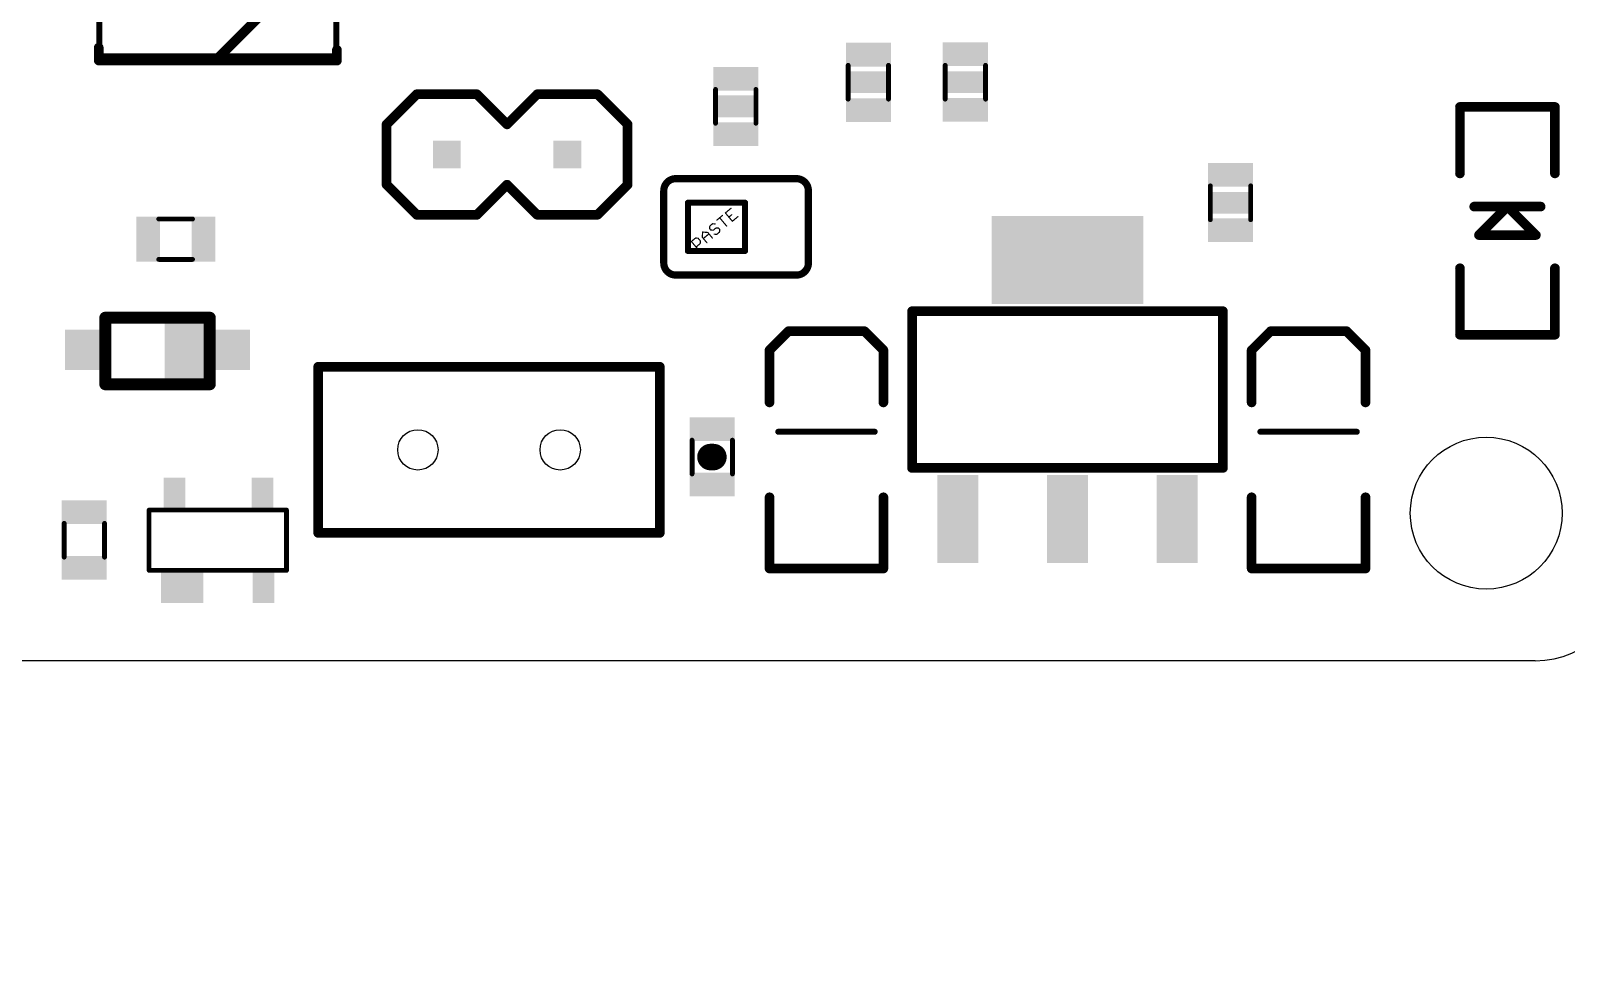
# Model space of a CAD drawing. Header units: inches. Extents: x 45 to 265, y 35 to 235.
# Drawn here: x 216.48 to 248.84, y 78.73 to 98.22 of the extents above; entities that cross this region are included whole.
import ezdxf

# ---------------------------------------------------------------- set-up
doc = ezdxf.new("R2010")
doc.units = ezdxf.units.IN
doc.header["$MEASUREMENT"] = 0
for name, color, linetype in [('20', 7, 'Continuous'), ('21', 253, 'Continuous'), ('51', 253, 'Continuous')]:
    doc.layers.add(name, color=color, linetype=linetype)

# ---------------------------------------------------------------- blocks, each defined once
blk = doc.blocks.new('RECT')
blk.add_solid([(-0.5, -0.5), (0.5, -0.5), (-0.5, 0.5), (0.5, 0.5)])

msp = doc.modelspace()

# ---------------------------------------------------------------- linework, layer by layer
msp.add_circle((247.15, 88.052), 1.6)
msp.add_open_spline([(227.65, 35.052), (246.4, 68.385), (283.9, 135.052), (246.4, 201.718), (227.65, 235.052), (208.9, 201.718), (171.4, 135.052), (208.9, 68.385), (227.65, 35.052)], degree=3, knots=[0, 0, 0, 0, 106.800047, 213.600094, 213.600094, 213.600094, 320.40014, 427.200187, 427.200187, 427.200187, 427.200187])
at = {"layer": '20'}
msp.add_line((248.179, 84.941), (207.179, 84.941), dxfattribs=at)
for centre in [(224.634, 89.386), (227.634, 89.386)]:
    msp.add_circle(centre, 0.425, dxfattribs=at)
msp.add_arc((248.179, 86.941), 2, 270, 0, dxfattribs=at)
at = {"layer": '21'}
for points, const_width in [([(222.959, 100.181), (220.419, 97.641)], 0.203), ([(217.909, 97.862), (217.909, 97.591)], 0.203), ([(222.928, 97.588), (222.928, 97.814)], 0.203), ([(217.909, 97.591), (217.96, 97.591)], 0.203), ([(217.96, 97.591), (217.96, 97.588)], 0.203), ([(217.96, 97.588), (222.928, 97.588)], 0.203), ([(223.975, 96.244), (224.61, 96.879)], 0.203), ([(224.61, 96.879), (225.88, 96.879)], 0.203), ([(225.88, 96.879), (226.515, 96.244)], 0.203), ([(226.515, 96.244), (227.15, 96.879)], 0.203), ([(227.15, 96.879), (228.42, 96.879)], 0.203), ([(229.055, 96.244), (228.42, 96.879)], 0.203), ([(246.597, 95.212), (246.597, 96.612)], 0.203), ([(246.597, 96.612), (248.597, 96.612)], 0.203), ([(248.597, 96.612), (248.597, 95.212)], 0.203), ([(223.975, 94.974), (223.975, 96.244)], 0.203), ([(229.055, 94.974), (229.055, 96.244)], 0.203), ([(230.071, 95.101), (232.611, 95.101)], 0.152), ([(224.61, 94.339), (223.975, 94.974)], 0.203), ([(226.515, 94.974), (225.88, 94.339)], 0.203), ([(227.15, 94.339), (226.515, 94.974)], 0.203), ([(228.42, 94.339), (229.055, 94.974)], 0.203), ([(229.817, 94.847), (229.817, 93.323)], 0.152), ([(232.865, 94.847), (232.865, 93.323)], 0.152), ([(246.897, 94.512), (247.597, 94.512)], 0.203), ([(247.597, 94.512), (246.997, 93.912)], 0.203), ([(247.597, 94.512), (248.297, 94.512)], 0.203), ([(248.197, 93.912), (247.597, 94.512)], 0.203), ([(225.88, 94.339), (224.61, 94.339)], 0.203), ([(228.42, 94.339), (227.15, 94.339)], 0.203), ([(246.997, 93.912), (248.197, 93.912)], 0.203), ([(246.597, 93.212), (246.597, 91.812)], 0.203), ([(248.597, 91.812), (248.597, 93.212)], 0.203), ([(232.611, 93.069), (230.071, 93.069)], 0.152), ([(235.049, 89.005), (235.049, 92.307)], 0.203), ([(235.049, 92.307), (241.602, 92.307)], 0.203), ([(241.602, 92.307), (241.602, 89.005)], 0.203), ([(232.446, 91.886), (232.046, 91.486)], 0.203), ([(234.046, 91.886), (232.446, 91.886)], 0.203), ([(234.446, 91.486), (234.046, 91.886)], 0.203), ([(242.606, 91.886), (242.206, 91.486)], 0.203), ([(244.206, 91.886), (242.606, 91.886)], 0.203), ([(244.606, 91.486), (244.206, 91.886)], 0.203), ([(246.597, 91.812), (248.597, 91.812)], 0.203), ([(232.046, 91.486), (232.046, 90.386)], 0.203), ([(234.446, 90.386), (234.446, 91.486)], 0.203), ([(242.206, 91.486), (242.206, 90.386)], 0.203), ([(244.606, 90.386), (244.606, 91.486)], 0.203), ([(222.534, 91.136), (222.534, 87.636)], 0.203), ([(229.734, 91.136), (222.534, 91.136)], 0.203), ([(229.734, 87.636), (229.734, 91.136)], 0.203), ([(232.23, 89.767), (234.262, 89.767)], 0.127), ([(242.39, 89.767), (244.422, 89.767)], 0.127), ([(230.863, 89.234), (230.802, 89.234)], 0.559), ([(241.602, 89.005), (235.049, 89.005)], 0.203), ([(232.046, 86.886), (232.046, 88.386)], 0.203), ([(234.446, 88.386), (234.446, 86.886)], 0.203), ([(242.206, 86.886), (242.206, 88.386)], 0.203), ([(244.606, 88.386), (244.606, 86.886)], 0.203), ([(222.534, 87.636), (229.734, 87.636)], 0.203), ([(234.446, 86.886), (232.046, 86.886)], 0.203), ([(244.606, 86.886), (242.206, 86.886)], 0.203)]:
    msp.add_lwpolyline(points, dxfattribs=dict(at, const_width=const_width))
for points, const_width in [([(217.96, 97.862, 1), (217.858, 97.862)], 0.102), ([(222.979, 97.814, 1), (222.877, 97.814)], 0.102), ([(217.909, 97.641, 1), (217.909, 97.54)], 0.102), ([(217.858, 97.591, 1), (217.96, 97.591)], 0.102), ([(218.011, 97.591, 1), (217.909, 97.591)], 0.102), ([(217.96, 97.639, 1), (217.96, 97.537)], 0.102), ([(217.909, 97.588, 1), (218.011, 97.588)], 0.102), ([(217.96, 97.54, 1), (217.96, 97.641)], 0.102), ([(220.383, 97.677, 1), (220.455, 97.606)], 0.102), ([(222.877, 97.588, 1), (222.979, 97.588)], 0.102), ([(222.928, 97.537, 1), (222.928, 97.639)], 0.102), ([(224.61, 96.93, 1), (224.61, 96.829)], 0.102), ([(224.646, 96.844, 1), (224.574, 96.915)], 0.102), ([(225.916, 96.915, 1), (225.844, 96.844)], 0.102), ([(225.88, 96.829, 1), (225.88, 96.93)], 0.102), ([(227.15, 96.93, 1), (227.15, 96.829)], 0.102), ([(227.186, 96.844, 1), (227.114, 96.915)], 0.102), ([(228.456, 96.915, 1), (228.384, 96.844)], 0.102), ([(228.42, 96.829, 1), (228.42, 96.93)], 0.102), ([(246.648, 96.612, 1), (246.546, 96.612)], 0.102), ([(246.597, 96.663, 1), (246.597, 96.562)], 0.102), ([(248.648, 96.612, 1), (248.546, 96.612)], 0.102), ([(248.597, 96.562, 1), (248.597, 96.663)], 0.102), ([(224.026, 96.244, 1), (223.924, 96.244)], 0.102), ([(223.939, 96.28, 1), (224.011, 96.209)], 0.102), ([(226.479, 96.28, 1), (226.551, 96.209)], 0.102), ([(226.479, 96.209, 1), (226.551, 96.28)], 0.102), ([(229.106, 96.244, 1), (229.004, 96.244)], 0.102), ([(229.019, 96.209, 1), (229.091, 96.28)], 0.102), ([(230.071, 95.101, 0.4142), (229.817, 94.847)], 0.152), ([(230.071, 95.14, 1), (230.071, 95.063)], 0.0762), ([(230.071, 95.063, 1), (230.071, 95.14)], 0.0762), ([(232.865, 94.847, 0.4142), (232.611, 95.101)], 0.152), ([(232.611, 95.14, 1), (232.611, 95.063)], 0.0762), ([(232.611, 95.063, 1), (232.611, 95.14)], 0.0762), ([(246.546, 95.212, 1), (246.648, 95.212)], 0.102), ([(248.546, 95.212, 1), (248.648, 95.212)], 0.102), ([(224.011, 95.01, 1), (223.939, 94.939)], 0.102), ([(223.924, 94.974, 1), (224.026, 94.974)], 0.102), ([(226.551, 95.01, 1), (226.479, 94.939)], 0.102), ([(226.551, 94.939, 1), (226.479, 95.01)], 0.102), ([(229.004, 94.974, 1), (229.106, 94.974)], 0.102), ([(229.091, 94.939, 1), (229.019, 95.01)], 0.102), ([(229.855, 94.847, 1), (229.779, 94.847)], 0.0762), ([(229.779, 94.847, 1), (229.855, 94.847)], 0.0762), ([(232.903, 94.847, 1), (232.827, 94.847)], 0.0762), ([(232.827, 94.847, 1), (232.903, 94.847)], 0.0762), ([(246.897, 94.563, 1), (246.897, 94.462)], 0.102), ([(247.597, 94.563, 1), (247.597, 94.462)], 0.102), ([(247.633, 94.548, 1), (247.561, 94.477)], 0.102), ([(247.633, 94.477, 1), (247.561, 94.548)], 0.102), ([(247.597, 94.462, 1), (247.597, 94.563)], 0.102), ([(248.297, 94.462, 1), (248.297, 94.563)], 0.102), ([(224.61, 94.39, 1), (224.61, 94.289)], 0.102), ([(224.574, 94.304, 1), (224.646, 94.375)], 0.102), ([(225.844, 94.375, 1), (225.916, 94.304)], 0.102), ([(225.88, 94.289, 1), (225.88, 94.39)], 0.102), ([(227.15, 94.39, 1), (227.15, 94.289)], 0.102), ([(227.114, 94.304, 1), (227.186, 94.375)], 0.102), ([(228.384, 94.375, 1), (228.456, 94.304)], 0.102), ([(228.42, 94.289, 1), (228.42, 94.39)], 0.102), ([(246.997, 93.963, 1), (246.997, 93.862)], 0.102), ([(246.961, 93.948, 1), (247.033, 93.877)], 0.102), ([(248.161, 93.877, 1), (248.233, 93.948)], 0.102), ([(248.197, 93.862, 1), (248.197, 93.963)], 0.102), ([(229.817, 93.323, 0.4142), (230.071, 93.069)], 0.152), ([(229.855, 93.323, 1), (229.779, 93.323)], 0.0762), ([(229.779, 93.323, 1), (229.855, 93.323)], 0.0762), ([(232.611, 93.069, 0.4142), (232.865, 93.323)], 0.152), ([(232.903, 93.323, 1), (232.827, 93.323)], 0.0762), ([(232.827, 93.323, 1), (232.903, 93.323)], 0.0762), ([(246.648, 93.212, 1), (246.546, 93.212)], 0.102), ([(248.648, 93.212, 1), (248.546, 93.212)], 0.102), ([(230.071, 93.108, 1), (230.071, 93.031)], 0.0762), ([(230.071, 93.031, 1), (230.071, 93.108)], 0.0762), ([(232.611, 93.108, 1), (232.611, 93.031)], 0.0762), ([(232.611, 93.031, 1), (232.611, 93.108)], 0.0762), ([(235.1, 92.307, 1), (234.998, 92.307)], 0.102), ([(235.049, 92.358, 1), (235.049, 92.257)], 0.102), ([(241.653, 92.307, 1), (241.552, 92.307)], 0.102), ([(241.602, 92.257, 1), (241.602, 92.358)], 0.102), ([(232.446, 91.937, 1), (232.446, 91.836)], 0.102), ([(232.482, 91.851, 1), (232.41, 91.922)], 0.102), ([(234.082, 91.922, 1), (234.01, 91.851)], 0.102), ([(234.046, 91.836, 1), (234.046, 91.937)], 0.102), ([(242.606, 91.937, 1), (242.606, 91.836)], 0.102), ([(242.642, 91.851, 1), (242.57, 91.922)], 0.102), ([(244.242, 91.922, 1), (244.17, 91.851)], 0.102), ([(244.206, 91.836, 1), (244.206, 91.937)], 0.102), ([(246.597, 91.863, 1), (246.597, 91.762)], 0.102), ([(248.597, 91.762, 1), (248.597, 91.863)], 0.102), ([(232.097, 91.486, 1), (231.995, 91.486)], 0.102), ([(234.497, 91.486, 1), (234.395, 91.486)], 0.102), ([(242.257, 91.486, 1), (242.155, 91.486)], 0.102), ([(244.657, 91.486, 1), (244.555, 91.486)], 0.102), ([(246.546, 91.812, 1), (246.648, 91.812)], 0.102), ([(248.546, 91.812, 1), (248.648, 91.812)], 0.102), ([(232.01, 91.522, 1), (232.082, 91.451)], 0.102), ([(234.41, 91.451, 1), (234.482, 91.522)], 0.102), ([(242.17, 91.522, 1), (242.242, 91.451)], 0.102), ([(244.57, 91.451, 1), (244.642, 91.522)], 0.102), ([(222.585, 91.136, 1), (222.483, 91.136)], 0.102), ([(222.534, 91.187, 1), (222.534, 91.086)], 0.102), ([(229.785, 91.136, 1), (229.683, 91.136)], 0.102), ([(229.734, 91.086, 1), (229.734, 91.187)], 0.102), ([(231.995, 90.386, 1), (232.097, 90.386)], 0.102), ([(234.395, 90.386, 1), (234.497, 90.386)], 0.102), ([(242.155, 90.386, 1), (242.257, 90.386)], 0.102), ([(244.555, 90.386, 1), (244.657, 90.386)], 0.102), ([(232.23, 89.799, 1), (232.23, 89.736)], 0.0635), ([(234.262, 89.736, 1), (234.262, 89.799)], 0.0635), ([(242.39, 89.799, 1), (242.39, 89.736)], 0.0635), ([(244.422, 89.736, 1), (244.422, 89.799)], 0.0635), ([(230.802, 89.374, 1), (230.802, 89.094)], 0.279), ([(230.863, 89.094, 1), (230.863, 89.374)], 0.279), ([(235.049, 89.056, 1), (235.049, 88.955)], 0.102), ([(234.998, 89.005, 1), (235.1, 89.005)], 0.102), ([(241.552, 89.005, 1), (241.653, 89.005)], 0.102), ([(241.602, 88.955, 1), (241.602, 89.056)], 0.102), ([(232.097, 88.386, 1), (231.995, 88.386)], 0.102), ([(234.497, 88.386, 1), (234.395, 88.386)], 0.102), ([(242.257, 88.386, 1), (242.155, 88.386)], 0.102), ([(244.657, 88.386, 1), (244.555, 88.386)], 0.102), ([(222.534, 87.687, 1), (222.534, 87.586)], 0.102), ([(229.734, 87.586, 1), (229.734, 87.687)], 0.102), ([(222.483, 87.636, 1), (222.585, 87.636)], 0.102), ([(229.683, 87.636, 1), (229.785, 87.636)], 0.102), ([(232.046, 86.937, 1), (232.046, 86.836)], 0.102), ([(231.995, 86.886, 1), (232.097, 86.886)], 0.102), ([(234.395, 86.886, 1), (234.497, 86.886)], 0.102), ([(234.446, 86.836, 1), (234.446, 86.937)], 0.102), ([(242.206, 86.937, 1), (242.206, 86.836)], 0.102), ([(242.155, 86.886, 1), (242.257, 86.886)], 0.102), ([(244.555, 86.886, 1), (244.657, 86.886)], 0.102), ([(244.606, 86.836, 1), (244.606, 86.937)], 0.102)]:
    msp.add_lwpolyline(points, format="xyb", dxfattribs=dict(at, const_width=const_width))
at = {"layer": '51'}
for points, const_width in [([(217.919, 102.681), (217.919, 97.681)], 0.127), ([(222.919, 97.681), (222.919, 102.681)], 0.127), ([(217.919, 97.681), (222.919, 97.681)], 0.127), ([(233.703, 96.777), (233.703, 97.489)], 0.102), ([(234.554, 96.777), (234.554, 97.489)], 0.102), ([(235.748, 97.489), (235.748, 96.777)], 0.102), ([(236.599, 97.489), (236.599, 96.777)], 0.102), ([(230.909, 96.269), (230.909, 96.981)], 0.102), ([(231.76, 96.269), (231.76, 96.981)], 0.102), ([(241.336, 94.949), (241.336, 94.237)], 0.102), ([(242.187, 94.949), (242.187, 94.237)], 0.102), ([(231.531, 94.593), (230.325, 94.593)], 0.127), ([(230.325, 94.593), (230.325, 93.577)], 0.127), ([(231.531, 93.577), (231.531, 94.593)], 0.127), ([(219.886, 94.25), (219.174, 94.25)], 0.102), ([(230.937, 94.228), (231.054, 94.326)], 0.0254), ([(231.142, 94.102), (230.995, 94.277)], 0.0254), ([(231.233, 94.476), (231.116, 94.378)], 0.0254), ([(231.116, 94.378), (231.263, 94.203)], 0.0254), ([(231.189, 94.291), (231.248, 94.34)], 0.0254), ([(231.263, 94.203), (231.38, 94.301)], 0.0254), ([(230.399, 93.777), (230.487, 93.85)], 0.0254), ([(230.487, 93.85), (230.541, 93.846)], 0.0254), ([(230.541, 93.846), (230.59, 93.787)], 0.0254), ([(230.627, 93.869), (230.637, 93.976)], 0.0254), ([(230.725, 93.752), (230.627, 93.869)], 0.0254), ([(230.637, 93.976), (230.744, 93.967)], 0.0254), ([(230.652, 93.84), (230.769, 93.938)], 0.0254), ([(230.744, 93.967), (230.842, 93.85)], 0.0254), ([(230.787, 94.102), (230.782, 94.048)], 0.0254), ([(230.782, 94.048), (230.807, 94.019)], 0.0254), ([(230.845, 94.151), (230.787, 94.102)], 0.0254), ([(230.807, 94.019), (230.86, 94.014)], 0.0254), ([(230.899, 94.146), (230.845, 94.151)], 0.0254), ([(230.86, 94.014), (230.919, 94.063)], 0.0254), ([(230.934, 93.927), (230.88, 93.931)], 0.0254), ([(230.919, 94.063), (230.972, 94.059)], 0.0254), ([(230.992, 93.976), (230.934, 93.927)], 0.0254), ([(230.972, 94.059), (230.997, 94.03)], 0.0254), ([(230.997, 94.03), (230.992, 93.976)], 0.0254), ([(230.325, 93.577), (231.531, 93.577)], 0.127), ([(230.546, 93.602), (230.399, 93.777)], 0.0254), ([(230.585, 93.734), (230.497, 93.66)], 0.0254), ([(230.59, 93.787), (230.585, 93.734)], 0.0254), ([(219.886, 93.399), (219.174, 93.399)], 0.102), ([(218.049, 90.769), (218.049, 92.169)], 0.254), ([(218.049, 92.169), (220.249, 92.169)], 0.254), ([(220.249, 92.169), (220.249, 90.769)], 0.254), ([(220.249, 90.769), (218.049, 90.769)], 0.254), ([(230.414, 89.59), (230.414, 88.878)], 0.102), ([(231.265, 89.59), (231.265, 88.878)], 0.102), ([(218.971, 88.116), (221.867, 88.116)], 0.1), ([(218.971, 86.846), (218.971, 88.116)], 0.1), ([(221.867, 86.846), (221.867, 88.116)], 0.1), ([(217.18, 87.837), (217.18, 87.125)], 0.102), ([(218.031, 87.837), (218.031, 87.125)], 0.102), ([(218.971, 86.846), (221.867, 86.846)], 0.1)]:
    msp.add_lwpolyline(points, dxfattribs=dict(at, const_width=const_width))
for points, const_width in [([(217.919, 97.713, 1), (217.919, 97.65)], 0.0635), ([(222.919, 97.65, 1), (222.919, 97.713)], 0.0635), ([(217.887, 97.681, 1), (217.951, 97.681)], 0.0635), ([(222.887, 97.681, 1), (222.951, 97.681)], 0.0635), ([(233.728, 97.489, 1), (233.677, 97.489)], 0.0508), ([(234.579, 97.489, 1), (234.528, 97.489)], 0.0508), ([(235.773, 97.489, 1), (235.722, 97.489)], 0.0508), ([(236.624, 97.489, 1), (236.573, 97.489)], 0.0508), ([(230.934, 96.981, 1), (230.883, 96.981)], 0.0508), ([(231.785, 96.981, 1), (231.734, 96.981)], 0.0508), ([(233.677, 96.777, 1), (233.728, 96.777)], 0.0508), ([(234.528, 96.777, 1), (234.579, 96.777)], 0.0508), ([(235.722, 96.777, 1), (235.773, 96.777)], 0.0508), ([(236.573, 96.777, 1), (236.624, 96.777)], 0.0508), ([(230.883, 96.269, 1), (230.934, 96.269)], 0.0508), ([(231.734, 96.269, 1), (231.785, 96.269)], 0.0508), ([(241.361, 94.949, 1), (241.31, 94.949)], 0.0508), ([(242.212, 94.949, 1), (242.161, 94.949)], 0.0508), ([(230.325, 94.625, 1), (230.325, 94.562)], 0.0635), ([(230.356, 94.593, 1), (230.293, 94.593)], 0.0635), ([(231.563, 94.593, 1), (231.5, 94.593)], 0.0635), ([(231.531, 94.562, 1), (231.531, 94.625)], 0.0635), ([(219.174, 94.276, 1), (219.174, 94.225)], 0.0508), ([(219.886, 94.225, 1), (219.886, 94.276)], 0.0508), ([(230.933, 94.233, 1), (230.941, 94.223)], 0.0127), ([(231, 94.281, 1), (230.99, 94.273)], 0.0127), ([(231.058, 94.321, 1), (231.049, 94.331)], 0.0127), ([(231.121, 94.382, 1), (231.111, 94.374)], 0.0127), ([(231.112, 94.383, 1), (231.12, 94.373)], 0.0127), ([(231.185, 94.295, 1), (231.193, 94.286)], 0.0127), ([(231.237, 94.471, 1), (231.229, 94.481)], 0.0127), ([(231.252, 94.335, 1), (231.244, 94.344)], 0.0127), ([(231.259, 94.208, 1), (231.267, 94.198)], 0.0127), ([(231.258, 94.199, 1), (231.268, 94.207)], 0.0127), ([(231.384, 94.296, 1), (231.376, 94.306)], 0.0127), ([(241.31, 94.237, 1), (241.361, 94.237)], 0.0508), ([(242.161, 94.237, 1), (242.212, 94.237)], 0.0508), ([(230.487, 93.857, 1), (230.486, 93.844)], 0.0127), ([(230.491, 93.846, 1), (230.483, 93.855)], 0.0127), ([(230.545, 93.85, 1), (230.536, 93.842)], 0.0127), ([(230.54, 93.839, 1), (230.541, 93.852)], 0.0127), ([(230.632, 93.873, 1), (230.623, 93.865)], 0.0127), ([(230.621, 93.869, 1), (230.634, 93.868)], 0.0127), ([(230.643, 93.976, 1), (230.63, 93.977)], 0.0127), ([(230.637, 93.983, 1), (230.636, 93.97)], 0.0127), ([(230.648, 93.844, 1), (230.656, 93.835)], 0.0127), ([(230.749, 93.971, 1), (230.739, 93.963)], 0.0127), ([(230.744, 93.96, 1), (230.745, 93.973)], 0.0127), ([(230.773, 93.933, 1), (230.765, 93.942)], 0.0127), ([(230.787, 94.052, 1), (230.777, 94.044)], 0.0127), ([(230.776, 94.049, 1), (230.788, 94.048)], 0.0127), ([(230.793, 94.101, 1), (230.78, 94.103)], 0.0127), ([(230.783, 94.107, 1), (230.791, 94.097)], 0.0127), ([(230.807, 94.025, 1), (230.806, 94.013)], 0.0127), ([(230.802, 94.015, 1), (230.811, 94.023)], 0.0127), ([(230.837, 93.846, 1), (230.847, 93.854)], 0.0127), ([(230.846, 94.157, 1), (230.845, 94.145)], 0.0127), ([(230.849, 94.146, 1), (230.841, 94.156)], 0.0127), ([(230.856, 94.019, 1), (230.864, 94.01)], 0.0127), ([(230.86, 94.008, 1), (230.861, 94.021)], 0.0127), ([(230.881, 93.938, 1), (230.88, 93.925)], 0.0127), ([(230.898, 94.14, 1), (230.899, 94.153)], 0.0127), ([(230.919, 94.07, 1), (230.918, 94.057)], 0.0127), ([(230.923, 94.059, 1), (230.915, 94.068)], 0.0127), ([(230.93, 93.932, 1), (230.938, 93.922)], 0.0127), ([(230.933, 93.92, 1), (230.934, 93.933)], 0.0127), ([(230.977, 94.063, 1), (230.968, 94.055)], 0.0127), ([(230.972, 94.052, 1), (230.973, 94.065)], 0.0127), ([(230.986, 93.976, 1), (230.999, 93.975)], 0.0127), ([(230.996, 93.971, 1), (230.988, 93.981)], 0.0127), ([(231.003, 94.029, 1), (230.991, 94.03)], 0.0127), ([(230.992, 94.025, 1), (231.002, 94.034)], 0.0127), ([(231.137, 94.098, 1), (231.147, 94.106)], 0.0127), ([(230.325, 93.609, 1), (230.325, 93.546)], 0.0635), ([(230.293, 93.577, 1), (230.356, 93.577)], 0.0635), ([(230.404, 93.781, 1), (230.394, 93.773)], 0.0127), ([(230.395, 93.782, 1), (230.403, 93.772)], 0.0127), ([(230.493, 93.665, 1), (230.501, 93.655)], 0.0127), ([(230.541, 93.598, 1), (230.551, 93.606)], 0.0127), ([(230.579, 93.734, 1), (230.591, 93.733)], 0.0127), ([(230.589, 93.729, 1), (230.581, 93.738)], 0.0127), ([(230.596, 93.787, 1), (230.583, 93.788)], 0.0127), ([(230.585, 93.783, 1), (230.594, 93.791)], 0.0127), ([(230.721, 93.748, 1), (230.73, 93.756)], 0.0127), ([(231.5, 93.577, 1), (231.563, 93.577)], 0.0635), ([(231.531, 93.546, 1), (231.531, 93.609)], 0.0635), ([(219.174, 93.425, 1), (219.174, 93.374)], 0.0508), ([(219.886, 93.374, 1), (219.886, 93.425)], 0.0508), ([(218.112, 92.169, 1), (217.985, 92.169)], 0.127), ([(218.049, 92.233, 1), (218.049, 92.106)], 0.127), ([(220.312, 92.169, 1), (220.185, 92.169)], 0.127), ([(220.249, 92.106, 1), (220.249, 92.233)], 0.127), ([(218.049, 90.833, 1), (218.049, 90.706)], 0.127), ([(217.985, 90.769, 1), (218.112, 90.769)], 0.127), ([(220.185, 90.769, 1), (220.312, 90.769)], 0.127), ([(220.249, 90.706, 1), (220.249, 90.833)], 0.127), ([(230.439, 89.59, 1), (230.388, 89.59)], 0.0508), ([(231.29, 89.59, 1), (231.239, 89.59)], 0.0508), ([(230.388, 88.878, 1), (230.439, 88.878)], 0.0508), ([(231.239, 88.878, 1), (231.29, 88.878)], 0.0508), ([(218.971, 88.141, 1), (218.971, 88.091)], 0.05), ([(218.996, 88.116, 1), (218.946, 88.116)], 0.05), ([(221.892, 88.116, 1), (221.842, 88.116)], 0.05), ([(221.867, 88.091, 1), (221.867, 88.141)], 0.05), ([(217.206, 87.837, 1), (217.155, 87.837)], 0.0508), ([(218.057, 87.837, 1), (218.006, 87.837)], 0.0508), ([(217.155, 87.125, 1), (217.206, 87.125)], 0.0508), ([(218.006, 87.125, 1), (218.057, 87.125)], 0.0508), ([(218.971, 86.871, 1), (218.971, 86.821)], 0.05), ([(218.946, 86.846, 1), (218.996, 86.846)], 0.05), ([(221.842, 86.846, 1), (221.892, 86.846)], 0.05), ([(221.867, 86.821, 1), (221.867, 86.871)], 0.05)]:
    msp.add_lwpolyline(points, format="xyb", dxfattribs=dict(at, const_width=const_width))

# ---------------------------------------------------------------- block references
at = {"layer": '21', "xscale": 0.4572, "yscale": 0.762}
for p, rotation in [((234.135, 97.133), 90), ((236.167, 97.133), 270), ((231.341, 96.625), 90), ((241.755, 94.593), 270)]:
    msp.add_blockref('RECT', p, dxfattribs=dict(at, rotation=rotation))
at = {"layer": '51'}
for p, xscale, yscale, rotation in [((234.13, 97.714), 0.5001, 0.95, 90), ((236.172, 97.722), 0.5001, 0.95, 270), ((231.336, 97.206), 0.5001, 0.95, 90), ((234.13, 96.545), 0.5001, 0.95, 90), ((236.172, 96.553), 0.5001, 0.95, 270), ((231.336, 96.037), 0.5001, 0.95, 90), ((225.245, 95.609), 0.5842, 0.5842, 180), ((227.785, 95.609), 0.5842, 0.5842, 180), ((241.76, 95.182), 0.5001, 0.95, 270), ((218.95, 93.826), 0.5001, 0.95, 180), ((220.118, 93.826), 0.5001, 0.95, 180), ((241.76, 94.013), 0.5001, 0.95, 270), ((217.574, 91.494), 0.75, 0.85, 180), ((219.749, 91.444), 0.9, 1.35, 180), ((220.724, 91.494), 0.75, 0.85, 180), ((230.838, 89.822), 0.5001, 0.95, 270), ((230.838, 88.654), 0.5001, 0.95, 270), ((217.604, 88.07), 0.5001, 0.95, 270), ((217.604, 86.901), 0.5001, 0.95, 270)]:
    msp.add_blockref('RECT', p, dxfattribs=dict(at, xscale=xscale, yscale=yscale, rotation=rotation))
for p, xscale, yscale in [((238.326, 93.387), 3.2004, 1.8542), ((238.326, 93.387), 3.2004, 1.8542), ((219.504, 88.459), 0.4572, 0.6858), ((221.359, 88.459), 0.4572, 0.6858), ((236.014, 87.926), 0.8636, 1.8542), ((236.014, 87.926), 0.8636, 1.8542), ((238.326, 87.926), 0.8636, 1.8542), ((238.326, 87.926), 0.8636, 1.8542), ((240.637, 87.926), 0.8636, 1.8542), ((240.637, 87.926), 0.8636, 1.8542), ((219.669, 86.504), 0.889, 0.6858), ((221.384, 86.504), 0.4572, 0.6858)]:
    msp.add_blockref('RECT', p, dxfattribs=dict(at, xscale=xscale, yscale=yscale))

doc.saveas('drawing.dxf')
